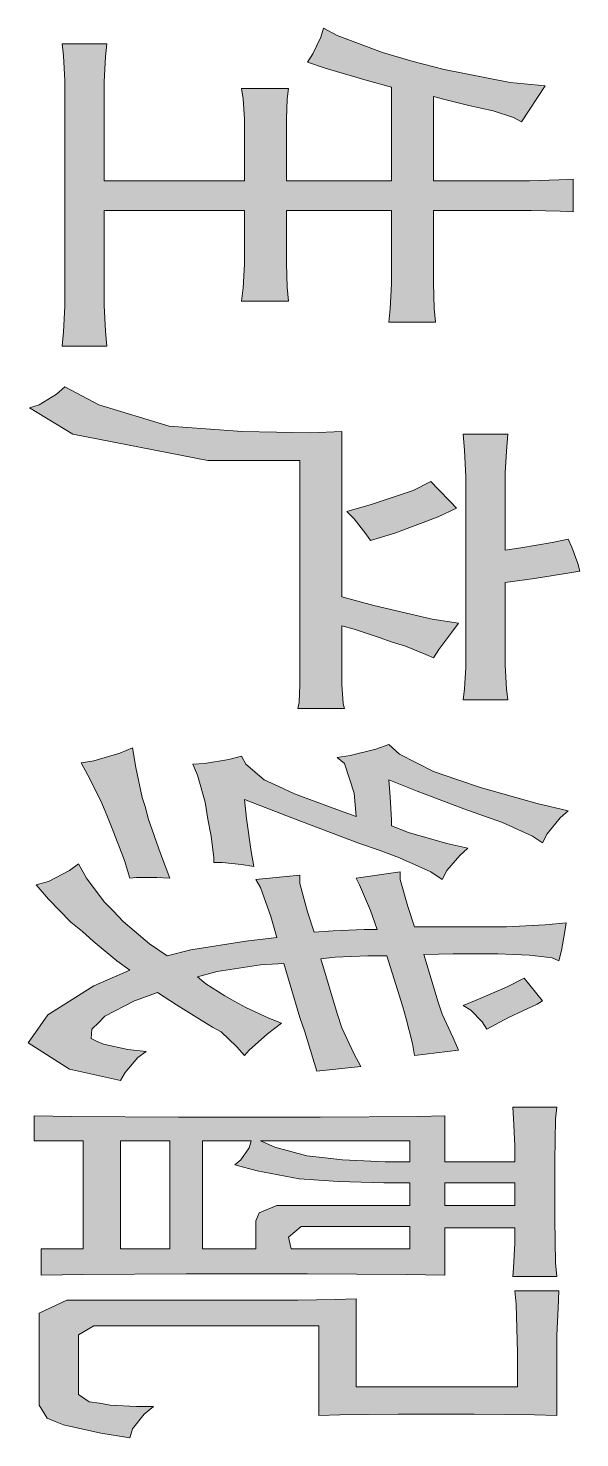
# Model space of a CAD drawing. Header units: millimetres. Extents: x 117 to 78452272, y 10 to 169749766.
# Drawn here: x 78390994 to 78391345, y 169651932 to 169652828 of the extents above; entities that cross this region are included whole.
import ezdxf

# ---------------------------------------------------------------- set-up
doc = ezdxf.new("R2010")
doc.units = ezdxf.units.MM

msp = doc.modelspace()

# ---------------------------------------------------------------- hatches: boundary and pattern name
h = msp.add_hatch(color=0)
h.dxf.hatch_style = 2
h.paths.add_polyline_path([(78391307.606, 169652768.641), (78391302.435, 169652771.226), (78391289.507, 169652775.535), (78391281.751, 169652777.259), (78391273.994, 169652778.983), (78391258.912, 169652782.861), (78391251.586, 169652784.585), (78391251.586, 169652731.151), (78391303.297, 169652731.151), (78391312.777, 169652731.151), (78391331.306, 169652731.582), (78391340.356, 169652732.013), (78391340.356, 169652711.329), (78391332.168, 169652711.759), (78391313.639, 169652712.19), (78391303.297, 169652712.19), (78391251.586, 169652712.19), (78391251.586, 169652673.408), (78391251.586, 169652666.082), (78391252.017, 169652650.138), (78391252.879, 169652641.089), (78391223.146, 169652641.089), (78391224.008, 169652649.707), (78391224.87, 169652665.651), (78391224.87, 169652673.408), (78391224.87, 169652712.19), (78391158.077, 169652712.19), (78391158.077, 169652684.612), (78391158.077, 169652678.579), (78391158.508, 169652663.497), (78391159.37, 169652654.447), (78391129.637, 169652654.447), (78391130.499, 169652663.066), (78391131.36, 169652678.148), (78391131.36, 169652684.612), (78391131.36, 169652712.19), (78391042.161, 169652712.19), (78391042.161, 169652659.188), (78391042.161, 169652651.862), (78391043.022, 169652635.487), (78391043.884, 169652626.007), (78391015.444, 169652626.007), (78391016.306, 169652635.056), (78391017.167, 169652651.431), (78391017.167, 169652659.188), (78391017.167, 169652787.17), (78391017.167, 169652794.927), (78391016.306, 169652810.44), (78391015.444, 169652818.196), (78391043.884, 169652818.196), (78391043.022, 169652810.009), (78391042.161, 169652794.065), (78391042.161, 169652787.17), (78391042.161, 169652731.151), (78391131.36, 169652731.151), (78391131.36, 169652763.901), (78391131.36, 169652770.364), (78391130.499, 169652783.292), (78391129.637, 169652789.756), (78391159.37, 169652789.756), (78391158.508, 169652783.292), (78391158.077, 169652770.364), (78391158.077, 169652763.901), (78391158.077, 169652731.151), (78391224.87, 169652731.151), (78391224.87, 169652790.617), (78391209.357, 169652794.927), (78391182.64, 169652802.683), (78391171.436, 169652806.561), (78391174.883, 169652811.732), (78391180.054, 169652822.505), (78391181.778, 169652828.107), (78391190.396, 169652823.367), (78391219.268, 169652812.594), (78391238.659, 169652806.992), (78391258.481, 169652801.821), (78391300.28, 169652793.634), (78391322.688, 169652791.479)])
h = msp.add_hatch(color=0)
h.dxf.hatch_style = 2
h.paths.add_polyline_path([(78391251.586, 169652427.785), (78391246.846, 169652429.939), (78391233.919, 169652435.11), (78391225.301, 169652437.696), (78391217.113, 169652440.712), (78391201.169, 169652445.883), (78391193.413, 169652448.038), (78391193.413, 169652420.459), (78391193.413, 169652410.979), (78391194.274, 169652398.482), (78391195.136, 169652395.466), (78391165.403, 169652395.466), (78391166.265, 169652399.344), (78391166.696, 169652410.548), (78391166.696, 169652418.736), (78391166.696, 169652553.182), (78391108.091, 169652553.182), (78391022.338, 169652569.988), (78390994.76, 169652586.793), (78391000.793, 169652588.517), (78391011.996, 169652595.412), (78391017.167, 169652600.152), (78391038.713, 169652588.517), (78391083.529, 169652575.159), (78391106.798, 169652573.435), (78391130.068, 169652571.711), (78391173.59, 169652570.849), (78391193.413, 169652571.711), (78391193.413, 169652466.567), (78391213.666, 169652460.966), (78391250.725, 169652452.347), (78391267.53, 169652449.762), (78391263.221, 169652444.16), (78391255.034, 169652432.956)])
h = msp.add_hatch(color=0)
h.dxf.hatch_style = 2
h.paths.add_polyline_path([(78391344.665, 169652482.942), (78391339.494, 169652482.08), (78391315.793, 169652478.202), (78391297.264, 169652475.617), (78391297.264, 169652431.232), (78391297.264, 169652423.045), (78391298.126, 169652407.963), (78391298.987, 169652401.068), (78391270.547, 169652401.068), (78391271.409, 169652407.963), (78391272.271, 169652421.752), (78391272.271, 169652428.647), (78391272.271, 169652536.376), (78391272.271, 169652542.84), (78391271.409, 169652559.646), (78391270.547, 169652569.988), (78391298.987, 169652569.988), (78391298.126, 169652559.215), (78391297.264, 169652545.425), (78391297.264, 169652542.409), (78391297.264, 169652496.301), (78391307.175, 169652497.594), (78391326.997, 169652501.041), (78391337.339, 169652503.195), (78391339.494, 169652498.024), (78391343.372, 169652487.682)])
h = msp.add_hatch(color=0)
h.dxf.hatch_style = 2
h.paths.add_polyline_path([(78391266.238, 169652523.018), (78391254.603, 169652517.416), (78391227.024, 169652507.074), (78391211.511, 169652502.334), (78391208.495, 169652506.643), (78391201.169, 169652516.123), (78391196.429, 169652520.863), (78391211.942, 169652525.172), (78391238.659, 169652534.221), (78391249.863, 169652539.823), (78391254.603, 169652535.083), (78391262.359, 169652526.896)])
h = msp.add_hatch(color=0)
h.dxf.hatch_style = 2
h.paths.add_polyline_path([(78391083.96, 169652287.737), (78391075.772, 169652288.168), (78391062.845, 169652288.168), (78391058.535, 169652287.737), (78391055.088, 169652298.941), (78391047.332, 169652319.194), (78391043.884, 169652327.812), (78391040.006, 169652336.861), (78391031.819, 169652353.236), (78391027.509, 169652360.993), (78391035.697, 169652362.285), (78391052.072, 169652367.025), (78391060.259, 169652370.473), (78391062.414, 169652357.976), (78391066.292, 169652339.016), (78391068.447, 169652332.552), (78391070.17, 169652325.657), (78391077.927, 169652303.25)])
h = msp.add_hatch(color=0)
h.dxf.hatch_style = 2
h.paths.add_polyline_path([(78391320.964, 169652310.144), (78391314.5, 169652314.454), (78391295.54, 169652323.072), (78391283.474, 169652327.381), (78391270.978, 169652331.69), (78391241.244, 169652342.894), (78391223.146, 169652350.22), (78391224.008, 169652339.447), (78391224.87, 169652324.796), (78391224.87, 169652320.917), (78391235.643, 169652316.608), (78391260.205, 169652309.714), (78391273.563, 169652306.697), (78391268.392, 169652301.957), (78391260.205, 169652292.477), (78391257.188, 169652286.875), (78391249.863, 169652291.615), (78391230.041, 169652300.664), (78391217.113, 169652305.404), (78391204.617, 169652309.714), (78391161.525, 169652326.088), (78391131.36, 169652337.723), (78391132.653, 169652325.657), (78391135.67, 169652304.542), (78391137.393, 169652295.062), (78391129.637, 169652296.355), (78391117.14, 169652297.648), (78391111.969, 169652297.648), (78391111.969, 169652300.664), (78391110.246, 169652314.454), (78391108.091, 169652325.227), (78391106.367, 169652335.999), (78391101.627, 169652353.236), (78391098.611, 169652360.131), (78391105.936, 169652360.562), (78391121.449, 169652363.147), (78391129.637, 169652365.302), (78391132.222, 169652360.131), (78391143.857, 169652350.22), (78391153.337, 169652345.911), (78391163.248, 169652341.171), (78391187.811, 169652332.121), (78391202.462, 169652326.95), (78391201.169, 169652341.601), (78391195.136, 169652360.562), (78391190.396, 169652364.44), (78391198.584, 169652365.733), (78391214.958, 169652369.611), (78391223.146, 169652372.627), (78391230.041, 169652366.595), (78391251.586, 169652355.391), (78391267.099, 169652350.22), (78391282.182, 169652345.049), (78391317.517, 169652335.138), (78391337.339, 169652330.398), (78391332.168, 169652326.088), (78391323.981, 169652315.746)])
h = msp.add_hatch(color=0)
h.dxf.hatch_style = 2
h.paths.add_polyline_path([(78391286.922, 169652256.711), (78391298.126, 169652256.711), (78391322.688, 169652258.003), (78391336.046, 169652259.296), (78391335.184, 169652253.694), (78391333.03, 169652241.629), (78391331.306, 169652235.165), (78391326.997, 169652236.888), (78391312.777, 169652238.612), (78391302.435, 169652239.043), (78391292.524, 169652239.474), (78391264.083, 169652239.474), (78391245.554, 169652239.043), (78391254.603, 169652208.879), (78391257.188, 169652201.122), (78391264.083, 169652186.04), (78391267.53, 169652178.284), (78391239.521, 169652174.836), (78391238.228, 169652182.593), (78391234.35, 169652198.106), (78391232.195, 169652205.862), (78391221.853, 169652238.181), (78391209.787, 169652238.181), (78391189.103, 169652237.319), (78391180.054, 169652236.458), (78391190.396, 169652201.553), (78391193.413, 169652192.504), (78391201.169, 169652175.698), (78391205.478, 169652167.942), (78391177.469, 169652164.925), (78391174.883, 169652173.113), (78391169.712, 169652189.918), (78391166.696, 169652198.968), (78391156.354, 169652233.441), (78391141.703, 169652232.579), (78391114.124, 169652228.27), (78391101.627, 169652224.823), (78391106.798, 169652220.514), (78391118.864, 169652212.757), (78391125.328, 169652209.31), (78391132.222, 169652205.432), (78391146.873, 169652198.537), (78391155.061, 169652195.52), (78391146.012, 169652188.626), (78391134.377, 169652178.284), (78391131.36, 169652174.836), (78391126.62, 169652180.438), (78391116.709, 169652189.918), (78391111.107, 169652192.935), (78391105.505, 169652196.382), (78391088.269, 169652207.155), (78391076.203, 169652214.912), (78391061.552, 169652209.741), (78391042.591, 169652199.829), (78391038.713, 169652195.951), (78391034.404, 169652191.642), (78391033.973, 169652185.609), (78391037.851, 169652183.886), (78391041.73, 169652182.162), (78391057.243, 169652178.715), (78391068.878, 169652177.422), (78391063.706, 169652173.544), (78391055.519, 169652164.063), (78391052.503, 169652158.892), (78391020.184, 169652166.218), (78390993.898, 169652183.024), (78390999.931, 169652191.642), (78391006.394, 169652200.691), (78391035.697, 169652219.221), (78391058.535, 169652229.132), (78391050.348, 169652235.165), (78391035.266, 169652247.661), (78391028.371, 169652253.694), (78391021.046, 169652259.727), (78391006.825, 169652274.378), (78390999.069, 169652283.427), (78391006.825, 169652285.582), (78391020.184, 169652292.477), (78391025.786, 169652296.786), (78391030.957, 169652287.737), (78391042.161, 169652272.655), (78391048.193, 169652266.622), (78391054.226, 169652260.158), (78391071.032, 169652245.938), (78391082.236, 169652238.181), (78391097.318, 169652242.059), (78391132.222, 169652247.661), (78391152.045, 169652249.816), (78391148.166, 169652263.174), (78391141.703, 169652281.704), (78391138.686, 169652286.875), (78391166.696, 169652289.46), (78391166.696, 169652284.289), (78391171.436, 169652266.191), (78391175.745, 169652253.263), (78391187.811, 169652254.125), (78391207.633, 169652254.987), (78391215.82, 169652254.987), (78391211.511, 169652267.053), (78391204.617, 169652283.427), (78391202.462, 169652287.737), (78391230.471, 169652291.615), (78391230.471, 169652286.875), (78391235.212, 169652269.638), (78391239.521, 169652256.711)])
h = msp.add_hatch(color=0)
h.dxf.hatch_style = 2
h.paths.add_polyline_path([(78391270.547, 169652206.724), (78391278.734, 169652210.172), (78391298.126, 169652218.359), (78391309.329, 169652223.961), (78391320.964, 169652209.741), (78391317.517, 169652207.586), (78391299.418, 169652198.968), (78391285.629, 169652191.642), (78391282.612, 169652196.382), (78391275.287, 169652203.708)])
h = msp.add_hatch(color=0)
h.paths.add_polyline_path([(78391258.912, 169652107.182), (78391303.297, 169652107.182), (78391303.297, 169652117.524), (78391302.435, 169652134.761), (78391302.004, 169652142.087), (78391330.013, 169652142.087), (78391329.152, 169652134.33), (78391328.721, 169652108.044), (78391328.721, 169652089.515), (78391328.721, 169652070.554), (78391329.152, 169652042.976), (78391330.013, 169652034.357), (78391302.004, 169652034.357), (78391302.435, 169652039.959), (78391303.297, 169652055.472), (78391303.297, 169652065.383), (78391258.912, 169652065.383), (78391258.912, 169652035.219), (78391234.35, 169652035.65), (78391171.436, 169652036.081), (78391132.653, 169652036.081), (78391094.302, 169652036.081), (78391028.802, 169652035.65), (78391002.085, 169652035.219), (78391002.085, 169652052.025), (78391028.802, 169652052.025), (78391028.802, 169652120.541), (78390997.776, 169652120.541), (78390997.776, 169652136.485), (78391021.477, 169652136.054), (78391089.562, 169652135.623), (78391134.377, 169652135.623), (78391179.623, 169652135.623), (78391241.675, 169652136.054), (78391258.912, 169652136.485)])
h.paths.add_polyline_path([(78391104.644, 169652120.541), (78391104.644, 169652052.025), (78391138.686, 169652052.025), (78391138.686, 169652069.693), (78391140.841, 169652074.863), (78391152.045, 169652079.603), (78391161.094, 169652079.603), (78391236.504, 169652079.603), (78391236.504, 169652093.824), (78391220.13, 169652093.824), (78391191.258, 169652094.686), (78391178.761, 169652095.547), (78391166.265, 169652096.409), (78391139.548, 169652101.58), (78391125.328, 169652105.459), (78391129.206, 169652108.475), (78391134.377, 169652116.232), (78391135.67, 169652120.541)])
h.paths.add_polyline_path([(78391052.503, 169652052.025), (78391083.96, 169652052.025), (78391083.96, 169652120.541), (78391052.503, 169652120.541)])
h.paths.add_polyline_path([(78391177.469, 169652066.245), (78391167.558, 169652066.245), (78391159.37, 169652059.35), (78391161.094, 169652052.025), (78391236.504, 169652052.025), (78391236.504, 169652066.245)])
h.paths.add_polyline_path([(78391141.703, 169652120.541), (78391150.752, 169652116.662), (78391171.005, 169652111.061), (78391182.64, 169652109.768), (78391193.844, 169652108.475), (78391220.991, 169652107.182), (78391236.504, 169652107.182), (78391236.504, 169652120.541)])
h.paths.add_polyline_path([(78391258.912, 169652079.603), (78391303.297, 169652079.603), (78391303.297, 169652093.824), (78391258.912, 169652093.824)])
h = msp.add_hatch(color=0)
h.dxf.hatch_style = 2
h.paths.add_polyline_path([(78391331.306, 169652025.308), (78391330.875, 169652014.535), (78391330.013, 169651996.867), (78391330.013, 169651989.542), (78391330.013, 169651946.019), (78391315.793, 169651946.45), (78391277.442, 169651946.881), (78391252.879, 169651946.881), (78391229.179, 169651946.881), (78391192.12, 169651946.45), (78391178.761, 169651946.019), (78391178.761, 169652002.9), (78391045.177, 169652002.9), (78391035.697, 169652002.9), (78391025.786, 169651997.298), (78391025.786, 169651991.696), (78391025.786, 169651963.256), (78391025.786, 169651959.378), (78391032.68, 169651954.637), (78391039.144, 169651953.776), (78391046.039, 169651952.483), (78391062.845, 169651951.621), (78391073.618, 169651951.621), (78391067.585, 169651946.881), (78391060.259, 169651937.401), (78391058.535, 169651931.799), (78391040.006, 169651934.815), (78391016.306, 169651939.986), (78391011.134, 169651942.141), (78391005.964, 169651944.295), (78391000.793, 169651952.483), (78391000.793, 169651958.516), (78391000.793, 169652002.9), (78391000.793, 169652011.088), (78391018.46, 169652019.275), (78391036.559, 169652019.275), (78391155.061, 169652019.275), (78391165.403, 169652019.275), (78391189.103, 169652019.706), (78391202.462, 169652020.137), (78391202.462, 169651964.118), (78391305.02, 169651964.118), (78391305.02, 169651986.094), (78391304.158, 169652016.69), (78391303.297, 169652025.308)])

# ---------------------------------------------------------------- linework, layer by layer
at = {"color": 0, "lineweight": 0}
for points in [[(78391307.606, 169652768.641), (78391302.435, 169652771.226), (78391289.507, 169652775.535), (78391281.751, 169652777.259), (78391273.994, 169652778.983), (78391258.912, 169652782.861), (78391251.586, 169652784.585), (78391251.586, 169652731.151), (78391303.297, 169652731.151), (78391312.777, 169652731.151), (78391331.306, 169652731.582), (78391340.356, 169652732.013), (78391340.356, 169652711.329), (78391332.168, 169652711.759), (78391313.639, 169652712.19), (78391303.297, 169652712.19), (78391251.586, 169652712.19), (78391251.586, 169652673.408), (78391251.586, 169652666.082), (78391252.017, 169652650.138), (78391252.879, 169652641.089), (78391223.146, 169652641.089), (78391224.008, 169652649.707), (78391224.87, 169652665.651), (78391224.87, 169652673.408), (78391224.87, 169652712.19), (78391158.077, 169652712.19), (78391158.077, 169652684.612), (78391158.077, 169652678.579), (78391158.508, 169652663.497), (78391159.37, 169652654.447), (78391129.637, 169652654.447), (78391130.499, 169652663.066), (78391131.36, 169652678.148), (78391131.36, 169652684.612), (78391131.36, 169652712.19), (78391042.161, 169652712.19), (78391042.161, 169652659.188), (78391042.161, 169652651.862), (78391043.022, 169652635.487), (78391043.884, 169652626.007), (78391015.444, 169652626.007), (78391016.306, 169652635.056), (78391017.167, 169652651.431), (78391017.167, 169652659.188), (78391017.167, 169652787.17), (78391017.167, 169652794.927), (78391016.306, 169652810.44), (78391015.444, 169652818.196), (78391043.884, 169652818.196), (78391043.022, 169652810.009), (78391042.161, 169652794.065), (78391042.161, 169652787.17), (78391042.161, 169652731.151), (78391131.36, 169652731.151), (78391131.36, 169652763.901), (78391131.36, 169652770.364), (78391130.499, 169652783.292), (78391129.637, 169652789.756), (78391159.37, 169652789.756), (78391158.508, 169652783.292), (78391158.077, 169652770.364), (78391158.077, 169652763.901), (78391158.077, 169652731.151), (78391224.87, 169652731.151), (78391224.87, 169652790.617), (78391209.357, 169652794.927), (78391182.64, 169652802.683), (78391171.436, 169652806.561), (78391174.883, 169652811.732), (78391180.054, 169652822.505), (78391181.778, 169652828.107), (78391190.396, 169652823.367), (78391219.268, 169652812.594), (78391238.659, 169652806.992), (78391258.481, 169652801.821), (78391300.28, 169652793.634), (78391322.688, 169652791.479)], [(78391251.586, 169652427.785), (78391246.846, 169652429.939), (78391233.919, 169652435.11), (78391225.301, 169652437.696), (78391217.113, 169652440.712), (78391201.169, 169652445.883), (78391193.413, 169652448.038), (78391193.413, 169652420.459), (78391193.413, 169652410.979), (78391194.274, 169652398.482), (78391195.136, 169652395.466), (78391165.403, 169652395.466), (78391166.265, 169652399.344), (78391166.696, 169652410.548), (78391166.696, 169652418.736), (78391166.696, 169652553.182), (78391108.091, 169652553.182), (78391022.338, 169652569.988), (78390994.76, 169652586.793), (78391000.793, 169652588.517), (78391011.996, 169652595.412), (78391017.167, 169652600.152), (78391038.713, 169652588.517), (78391083.529, 169652575.159), (78391106.798, 169652573.435), (78391130.068, 169652571.711), (78391173.59, 169652570.849), (78391193.413, 169652571.711), (78391193.413, 169652466.567), (78391213.666, 169652460.966), (78391250.725, 169652452.347), (78391267.53, 169652449.762), (78391263.221, 169652444.16), (78391255.034, 169652432.956)], [(78391344.665, 169652482.942), (78391339.494, 169652482.08), (78391315.793, 169652478.202), (78391297.264, 169652475.617), (78391297.264, 169652431.232), (78391297.264, 169652423.045), (78391298.126, 169652407.963), (78391298.987, 169652401.068), (78391270.547, 169652401.068), (78391271.409, 169652407.963), (78391272.271, 169652421.752), (78391272.271, 169652428.647), (78391272.271, 169652536.376), (78391272.271, 169652542.84), (78391271.409, 169652559.646), (78391270.547, 169652569.988), (78391298.987, 169652569.988), (78391298.126, 169652559.215), (78391297.264, 169652545.425), (78391297.264, 169652542.409), (78391297.264, 169652496.301), (78391307.175, 169652497.594), (78391326.997, 169652501.041), (78391337.339, 169652503.195), (78391339.494, 169652498.024), (78391343.372, 169652487.682)], [(78391266.238, 169652523.018), (78391254.603, 169652517.416), (78391227.024, 169652507.074), (78391211.511, 169652502.334), (78391208.495, 169652506.643), (78391201.169, 169652516.123), (78391196.429, 169652520.863), (78391211.942, 169652525.172), (78391238.659, 169652534.221), (78391249.863, 169652539.823), (78391254.603, 169652535.083), (78391262.359, 169652526.896)], [(78391083.96, 169652287.737), (78391075.772, 169652288.168), (78391062.845, 169652288.168), (78391058.535, 169652287.737), (78391055.088, 169652298.941), (78391047.332, 169652319.194), (78391043.884, 169652327.812), (78391040.006, 169652336.861), (78391031.819, 169652353.236), (78391027.509, 169652360.993), (78391035.697, 169652362.285), (78391052.072, 169652367.025), (78391060.259, 169652370.473), (78391062.414, 169652357.976), (78391066.292, 169652339.016), (78391068.447, 169652332.552), (78391070.17, 169652325.657), (78391077.927, 169652303.25)], [(78391320.964, 169652310.144), (78391314.5, 169652314.454), (78391295.54, 169652323.072), (78391283.474, 169652327.381), (78391270.978, 169652331.69), (78391241.244, 169652342.894), (78391223.146, 169652350.22), (78391224.008, 169652339.447), (78391224.87, 169652324.796), (78391224.87, 169652320.917), (78391235.643, 169652316.608), (78391260.205, 169652309.714), (78391273.563, 169652306.697), (78391268.392, 169652301.957), (78391260.205, 169652292.477), (78391257.188, 169652286.875), (78391249.863, 169652291.615), (78391230.041, 169652300.664), (78391217.113, 169652305.404), (78391204.617, 169652309.714), (78391161.525, 169652326.088), (78391131.36, 169652337.723), (78391132.653, 169652325.657), (78391135.67, 169652304.542), (78391137.393, 169652295.062), (78391129.637, 169652296.355), (78391117.14, 169652297.648), (78391111.969, 169652297.648), (78391111.969, 169652300.664), (78391110.246, 169652314.454), (78391108.091, 169652325.227), (78391106.367, 169652335.999), (78391101.627, 169652353.236), (78391098.611, 169652360.131), (78391105.936, 169652360.562), (78391121.449, 169652363.147), (78391129.637, 169652365.302), (78391132.222, 169652360.131), (78391143.857, 169652350.22), (78391153.337, 169652345.911), (78391163.248, 169652341.171), (78391187.811, 169652332.121), (78391202.462, 169652326.95), (78391201.169, 169652341.601), (78391195.136, 169652360.562), (78391190.396, 169652364.44), (78391198.584, 169652365.733), (78391214.958, 169652369.611), (78391223.146, 169652372.627), (78391230.041, 169652366.595), (78391251.586, 169652355.391), (78391267.099, 169652350.22), (78391282.182, 169652345.049), (78391317.517, 169652335.138), (78391337.339, 169652330.398), (78391332.168, 169652326.088), (78391323.981, 169652315.746)], [(78391286.922, 169652256.711), (78391298.126, 169652256.711), (78391322.688, 169652258.003), (78391336.046, 169652259.296), (78391335.184, 169652253.694), (78391333.03, 169652241.629), (78391331.306, 169652235.165), (78391326.997, 169652236.888), (78391312.777, 169652238.612), (78391302.435, 169652239.043), (78391292.524, 169652239.474), (78391264.083, 169652239.474), (78391245.554, 169652239.043), (78391254.603, 169652208.879), (78391257.188, 169652201.122), (78391264.083, 169652186.04), (78391267.53, 169652178.284), (78391239.521, 169652174.836), (78391238.228, 169652182.593), (78391234.35, 169652198.106), (78391232.195, 169652205.862), (78391221.853, 169652238.181), (78391209.787, 169652238.181), (78391189.103, 169652237.319), (78391180.054, 169652236.458), (78391190.396, 169652201.553), (78391193.413, 169652192.504), (78391201.169, 169652175.698), (78391205.478, 169652167.942), (78391177.469, 169652164.925), (78391174.883, 169652173.113), (78391169.712, 169652189.918), (78391166.696, 169652198.968), (78391156.354, 169652233.441), (78391141.703, 169652232.579), (78391114.124, 169652228.27), (78391101.627, 169652224.823), (78391106.798, 169652220.514), (78391118.864, 169652212.757), (78391125.328, 169652209.31), (78391132.222, 169652205.432), (78391146.873, 169652198.537), (78391155.061, 169652195.52), (78391146.012, 169652188.626), (78391134.377, 169652178.284), (78391131.36, 169652174.836), (78391126.62, 169652180.438), (78391116.709, 169652189.918), (78391111.107, 169652192.935), (78391105.505, 169652196.382), (78391088.269, 169652207.155), (78391076.203, 169652214.912), (78391061.552, 169652209.741), (78391042.591, 169652199.829), (78391038.713, 169652195.951), (78391034.404, 169652191.642), (78391033.973, 169652185.609), (78391037.851, 169652183.886), (78391041.73, 169652182.162), (78391057.243, 169652178.715), (78391068.878, 169652177.422), (78391063.706, 169652173.544), (78391055.519, 169652164.063), (78391052.503, 169652158.892), (78391020.184, 169652166.218), (78390993.898, 169652183.024), (78390999.931, 169652191.642), (78391006.394, 169652200.691), (78391035.697, 169652219.221), (78391058.535, 169652229.132), (78391050.348, 169652235.165), (78391035.266, 169652247.661), (78391028.371, 169652253.694), (78391021.046, 169652259.727), (78391006.825, 169652274.378), (78390999.069, 169652283.427), (78391006.825, 169652285.582), (78391020.184, 169652292.477), (78391025.786, 169652296.786), (78391030.957, 169652287.737), (78391042.161, 169652272.655), (78391048.193, 169652266.622), (78391054.226, 169652260.158), (78391071.032, 169652245.938), (78391082.236, 169652238.181), (78391097.318, 169652242.059), (78391132.222, 169652247.661), (78391152.045, 169652249.816), (78391148.166, 169652263.174), (78391141.703, 169652281.704), (78391138.686, 169652286.875), (78391166.696, 169652289.46), (78391166.696, 169652284.289), (78391171.436, 169652266.191), (78391175.745, 169652253.263), (78391187.811, 169652254.125), (78391207.633, 169652254.987), (78391215.82, 169652254.987), (78391211.511, 169652267.053), (78391204.617, 169652283.427), (78391202.462, 169652287.737), (78391230.471, 169652291.615), (78391230.471, 169652286.875), (78391235.212, 169652269.638), (78391239.521, 169652256.711)], [(78391270.547, 169652206.724), (78391278.734, 169652210.172), (78391298.126, 169652218.359), (78391309.329, 169652223.961), (78391320.964, 169652209.741), (78391317.517, 169652207.586), (78391299.418, 169652198.968), (78391285.629, 169652191.642), (78391282.612, 169652196.382), (78391275.287, 169652203.708)], [(78391258.912, 169652107.182), (78391303.297, 169652107.182), (78391303.297, 169652117.524), (78391302.435, 169652134.761), (78391302.004, 169652142.087), (78391330.013, 169652142.087), (78391329.152, 169652134.33), (78391328.721, 169652108.044), (78391328.721, 169652089.515), (78391328.721, 169652070.554), (78391329.152, 169652042.976), (78391330.013, 169652034.357), (78391302.004, 169652034.357), (78391302.435, 169652039.959), (78391303.297, 169652055.472), (78391303.297, 169652065.383), (78391258.912, 169652065.383), (78391258.912, 169652035.219), (78391234.35, 169652035.65), (78391171.436, 169652036.081), (78391132.653, 169652036.081), (78391094.302, 169652036.081), (78391028.802, 169652035.65), (78391002.085, 169652035.219), (78391002.085, 169652052.025), (78391028.802, 169652052.025), (78391028.802, 169652120.541), (78390997.776, 169652120.541), (78390997.776, 169652136.485), (78391021.477, 169652136.054), (78391089.562, 169652135.623), (78391134.377, 169652135.623), (78391179.623, 169652135.623), (78391241.675, 169652136.054), (78391258.912, 169652136.485)], [(78391052.503, 169652052.025), (78391083.96, 169652052.025), (78391083.96, 169652120.541), (78391052.503, 169652120.541)], [(78391104.644, 169652120.541), (78391104.644, 169652052.025), (78391138.686, 169652052.025), (78391138.686, 169652069.693), (78391140.841, 169652074.863), (78391152.045, 169652079.603), (78391161.094, 169652079.603), (78391236.504, 169652079.603), (78391236.504, 169652093.824), (78391220.13, 169652093.824), (78391191.258, 169652094.686), (78391178.761, 169652095.547), (78391166.265, 169652096.409), (78391139.548, 169652101.58), (78391125.328, 169652105.459), (78391129.206, 169652108.475), (78391134.377, 169652116.232), (78391135.67, 169652120.541)], [(78391141.703, 169652120.541), (78391150.752, 169652116.662), (78391171.005, 169652111.061), (78391182.64, 169652109.768), (78391193.844, 169652108.475), (78391220.991, 169652107.182), (78391236.504, 169652107.182), (78391236.504, 169652120.541)], [(78391258.912, 169652079.603), (78391303.297, 169652079.603), (78391303.297, 169652093.824), (78391258.912, 169652093.824)], [(78391177.469, 169652066.245), (78391167.558, 169652066.245), (78391159.37, 169652059.35), (78391161.094, 169652052.025), (78391236.504, 169652052.025), (78391236.504, 169652066.245)], [(78391331.306, 169652025.308), (78391330.875, 169652014.535), (78391330.013, 169651996.867), (78391330.013, 169651989.542), (78391330.013, 169651946.019), (78391315.793, 169651946.45), (78391277.442, 169651946.881), (78391252.879, 169651946.881), (78391229.179, 169651946.881), (78391192.12, 169651946.45), (78391178.761, 169651946.019), (78391178.761, 169652002.9), (78391045.177, 169652002.9), (78391035.697, 169652002.9), (78391025.786, 169651997.298), (78391025.786, 169651991.696), (78391025.786, 169651963.256), (78391025.786, 169651959.378), (78391032.68, 169651954.637), (78391039.144, 169651953.776), (78391046.039, 169651952.483), (78391062.845, 169651951.621), (78391073.618, 169651951.621), (78391067.585, 169651946.881), (78391060.259, 169651937.401), (78391058.535, 169651931.799), (78391040.006, 169651934.815), (78391016.306, 169651939.986), (78391011.134, 169651942.141), (78391005.964, 169651944.295), (78391000.793, 169651952.483), (78391000.793, 169651958.516), (78391000.793, 169652002.9), (78391000.793, 169652011.088), (78391018.46, 169652019.275), (78391036.559, 169652019.275), (78391155.061, 169652019.275), (78391165.403, 169652019.275), (78391189.103, 169652019.706), (78391202.462, 169652020.137), (78391202.462, 169651964.118), (78391305.02, 169651964.118), (78391305.02, 169651986.094), (78391304.158, 169652016.69), (78391303.297, 169652025.308)]]:
    msp.add_lwpolyline(points, close=True, dxfattribs=at)

doc.saveas('drawing.dxf')
